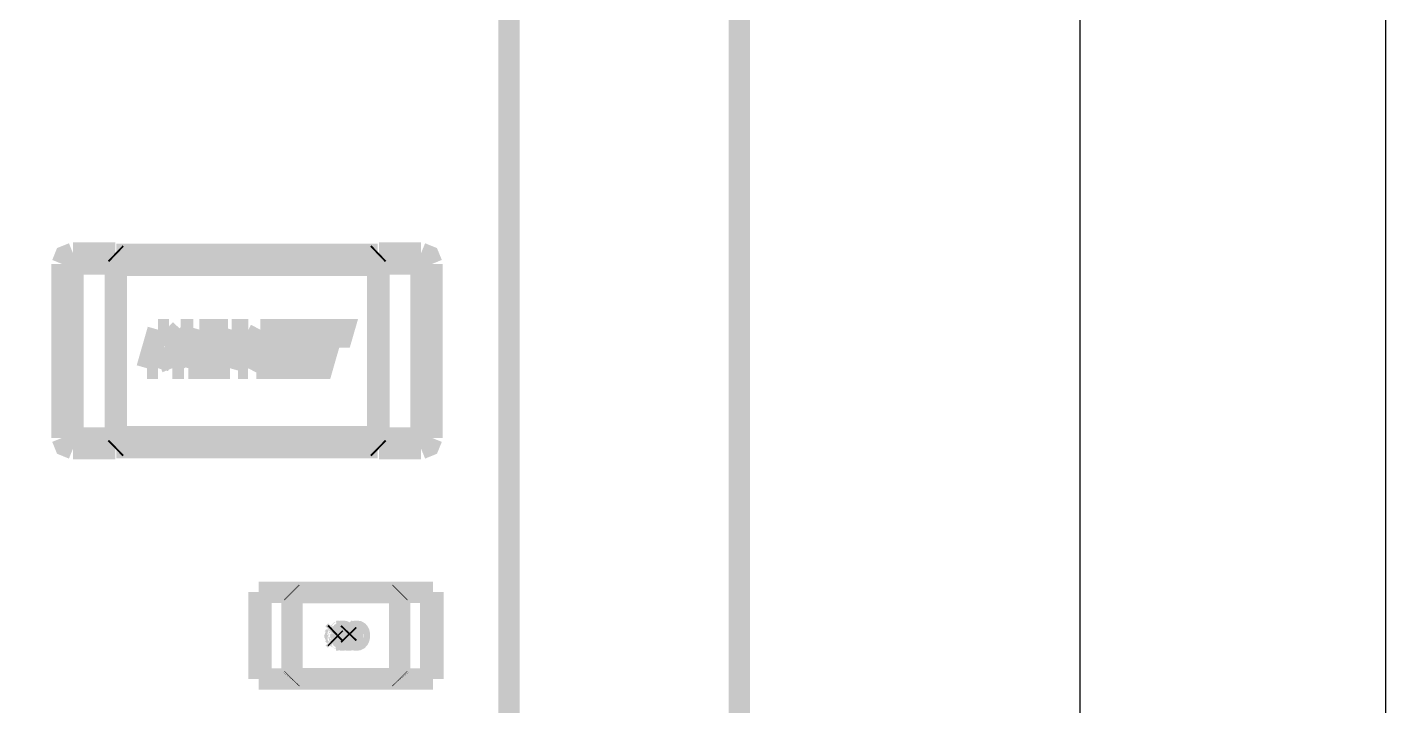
# Model space of a CAD drawing. Header units: inches. Extents: x 15 to 148, y 10 to 111.
# Drawn here: x 143.22 to 144.37, y 101.538 to 102.113 of the extents above; entities that cross this region are included whole.
import ezdxf

# ---------------------------------------------------------------- set-up
doc = ezdxf.new("R2010")
doc.units = ezdxf.units.IN
doc.header["$MEASUREMENT"] = 0
doc.layers.add('BLK_12AWG', color=7, linetype='Continuous')

# ---------------------------------------------------------------- blocks, each defined once
blk = doc.blocks.new('CIELEC-CFLH-V0016')
at = {"const_width": 0.008}
for points in [[(118.22628, 100.88366), (123.5652, 100.88366), (123.5652, 104.36004), (118.22628, 104.36004), (118.22628, 100.88366)], [(118.22628, 100.88366), (123.5652, 100.88366), (123.5652, 104.36004), (118.22628, 104.36004), (118.22628, 100.88366)], [(118.22628, 100.88366), (123.5652, 100.88366), (123.5652, 104.36004), (118.22628, 104.36004), (118.22628, 100.88366)], [(118.31289, 102.03484), (118.31289, 103.46791)], [(118.31289, 102.03484), (118.31289, 103.46791)], [(118.31289, 102.03484), (118.31289, 103.46791)], [(118.346, 102.87499), (118.34309, 102.87381), (118.3419, 102.8709)], [(118.346, 102.87499), (118.34309, 102.87381), (118.3419, 102.8709)], [(118.346, 102.87499), (118.34309, 102.87381), (118.3419, 102.8709)], [(118.346, 102.87499), (118.36188, 102.87499)], [(118.346, 102.8709), (118.346, 102.87499)], [(118.346, 102.87499), (118.36188, 102.87499)], [(118.346, 102.8709), (118.346, 102.87499)], [(118.346, 102.87499), (118.36188, 102.87499)], [(118.346, 102.8709), (118.346, 102.87499)], [(118.36188, 102.87499), (118.36237, 102.87452)], [(118.36188, 102.8709), (118.36188, 102.87499)], [(118.36188, 102.87499), (118.36237, 102.87452)], [(118.36188, 102.8709), (118.36188, 102.87499)], [(118.36188, 102.87499), (118.36237, 102.87452)], [(118.36188, 102.8709), (118.36188, 102.87499)], [(118.36237, 102.87481), (118.36237, 102.87274)], [(118.36237, 102.87481), (118.36237, 102.87274)], [(118.36237, 102.87481), (118.36237, 102.87274)], [(118.46064, 102.87454), (118.36237, 102.87454)], [(118.46064, 102.87454), (118.36237, 102.87454)], [(118.46064, 102.87454), (118.36237, 102.87454)], [(118.46113, 102.87499), (118.46064, 102.87452)], [(118.46113, 102.87499), (118.46064, 102.87452)], [(118.46113, 102.87499), (118.46064, 102.87452)], [(118.46064, 102.87451), (118.46065, 102.87274)], [(118.46064, 102.87451), (118.46065, 102.87274)], [(118.46064, 102.87451), (118.46065, 102.87274)], [(118.46113, 102.87499), (118.47702, 102.87499)], [(118.46113, 102.87499), (118.46113, 102.8709)], [(118.46113, 102.87499), (118.47702, 102.87499)], [(118.46113, 102.87499), (118.46113, 102.8709)], [(118.46113, 102.87499), (118.47702, 102.87499)], [(118.46113, 102.87499), (118.46113, 102.8709)], [(118.47702, 102.87499), (118.47993, 102.87381), (118.48111, 102.8709)], [(118.47702, 102.87499), (118.47702, 102.8709), (118.48111, 102.8709)], [(118.47702, 102.87499), (118.47993, 102.87381), (118.48111, 102.8709)], [(118.47702, 102.87499), (118.47702, 102.8709), (118.48111, 102.8709)], [(118.47702, 102.87499), (118.47993, 102.87381), (118.48111, 102.8709)], [(118.47702, 102.87499), (118.47702, 102.8709), (118.48111, 102.8709)], [(118.3419, 102.80539), (118.3419, 102.8709)], [(118.3419, 102.8709), (118.346, 102.8709)], [(118.3419, 102.80539), (118.3419, 102.8709)], [(118.3419, 102.8709), (118.346, 102.8709)], [(118.3419, 102.80539), (118.3419, 102.8709)], [(118.3419, 102.8709), (118.346, 102.8709)], [(118.36188, 102.8709), (118.346, 102.8709), (118.346, 102.80539), (118.36188, 102.80539)], [(118.36188, 102.8709), (118.346, 102.8709), (118.346, 102.80539), (118.36188, 102.80539)], [(118.36188, 102.8709), (118.346, 102.8709), (118.346, 102.80539), (118.36188, 102.80539)], [(118.36237, 102.8709), (118.36188, 102.8709)], [(118.36188, 102.80539), (118.36188, 102.8709)], [(118.36237, 102.8709), (118.36188, 102.8709)], [(118.36188, 102.80539), (118.36188, 102.8709)], [(118.36237, 102.8709), (118.36188, 102.8709)], [(118.36188, 102.80539), (118.36188, 102.8709)], [(118.36237, 102.87068), (118.36237, 102.87274)], [(118.36237, 102.87068), (118.36237, 102.87274)], [(118.36237, 102.87068), (118.36237, 102.87274)], [(118.36237, 102.8709), (118.36237, 102.87045)], [(118.36237, 102.8709), (118.36237, 102.87045)], [(118.36237, 102.8709), (118.36237, 102.87045)], [(118.36237, 102.87045), (118.36237, 102.87041)], [(118.36237, 102.87045), (118.36237, 102.87041)], [(118.36237, 102.87045), (118.36237, 102.87041)], [(118.36237, 102.80588), (118.36237, 102.87041)], [(118.46064, 102.87041), (118.36237, 102.87041)], [(118.36237, 102.80588), (118.36237, 102.87041)], [(118.46064, 102.87041), (118.36237, 102.87041)], [(118.36237, 102.80588), (118.36237, 102.87041)], [(118.46064, 102.87041), (118.36237, 102.87041)], [(118.46064, 102.87098), (118.46065, 102.87274)], [(118.46064, 102.87098), (118.46065, 102.87274)], [(118.46064, 102.87098), (118.46065, 102.87274)], [(118.46064, 102.87045), (118.46064, 102.8709)], [(118.46113, 102.8709), (118.46064, 102.8709)], [(118.46064, 102.87045), (118.46064, 102.8709)], [(118.46113, 102.8709), (118.46064, 102.8709)], [(118.46064, 102.87045), (118.46064, 102.8709)], [(118.46113, 102.8709), (118.46064, 102.8709)], [(118.46064, 102.87041), (118.46064, 102.87045)], [(118.46064, 102.87041), (118.46064, 102.87045)], [(118.46064, 102.87041), (118.46064, 102.87045)], [(118.46064, 102.87041), (118.46064, 102.80588)], [(118.46064, 102.87041), (118.46064, 102.80588)], [(118.46064, 102.87041), (118.46064, 102.80588)], [(118.46113, 102.8709), (118.46113, 102.80539)], [(118.46113, 102.80539), (118.47702, 102.80539), (118.47702, 102.8709), (118.46113, 102.8709)], [(118.46113, 102.8709), (118.46113, 102.80539)], [(118.46113, 102.80539), (118.47702, 102.80539), (118.47702, 102.8709), (118.46113, 102.8709)], [(118.46113, 102.8709), (118.46113, 102.80539)], [(118.46113, 102.80539), (118.47702, 102.80539), (118.47702, 102.8709), (118.46113, 102.8709)], [(118.48111, 102.8709), (118.48111, 102.80539)], [(118.48111, 102.8709), (118.48111, 102.80539)], [(118.48111, 102.8709), (118.48111, 102.80539)], [(118.38959, 102.84069), (118.39035, 102.838), (118.39658, 102.838), (118.39761, 102.8344), (118.39078, 102.8344), (118.39156, 102.83163), (118.40253, 102.83163), (118.39836, 102.84615), (118.37505, 102.84615), (118.37586, 102.84335), (118.37983, 102.84335), (118.3832, 102.83163), (118.38733, 102.83163), (118.38397, 102.84335), (118.38838, 102.84337), (118.39503, 102.84339), (118.39582, 102.84069), (118.38959, 102.84069)], [(118.38959, 102.84069), (118.39035, 102.838), (118.39658, 102.838), (118.39761, 102.8344), (118.39078, 102.8344), (118.39156, 102.83163), (118.40253, 102.83163), (118.39836, 102.84615), (118.37505, 102.84615), (118.37586, 102.84335), (118.37983, 102.84335), (118.3832, 102.83163), (118.38733, 102.83163), (118.38397, 102.84335), (118.38838, 102.84337), (118.39503, 102.84339), (118.39582, 102.84069), (118.38959, 102.84069)], [(118.38959, 102.84069), (118.39035, 102.838), (118.39658, 102.838), (118.39761, 102.8344), (118.39078, 102.8344), (118.39156, 102.83163), (118.40253, 102.83163), (118.39836, 102.84615), (118.37505, 102.84615), (118.37586, 102.84335), (118.37983, 102.84335), (118.3832, 102.83163), (118.38733, 102.83163), (118.38397, 102.84335), (118.38838, 102.84337), (118.39503, 102.84339), (118.39582, 102.84069), (118.38959, 102.84069)], [(118.4001, 102.84615), (118.40428, 102.83163)], [(118.40647, 102.84615), (118.4001, 102.84615)], [(118.4001, 102.84615), (118.40428, 102.83163)], [(118.40647, 102.84615), (118.4001, 102.84615)], [(118.4001, 102.84615), (118.40428, 102.83163)], [(118.40647, 102.84615), (118.4001, 102.84615)], [(118.40424, 102.84462), (118.41109, 102.83163)], [(118.40797, 102.83163), (118.40424, 102.84462)], [(118.40424, 102.84462), (118.41109, 102.83163)], [(118.40797, 102.83163), (118.40424, 102.84462)], [(118.40424, 102.84462), (118.41109, 102.83163)], [(118.40797, 102.83163), (118.40424, 102.84462)], [(118.41175, 102.83578), (118.40647, 102.84615)], [(118.41175, 102.83578), (118.40647, 102.84615)], [(118.41175, 102.83578), (118.40647, 102.84615)], [(118.41106, 102.84615), (118.41175, 102.83578)], [(118.41724, 102.84615), (118.41106, 102.84615)], [(118.41106, 102.84615), (118.41175, 102.83578)], [(118.41724, 102.84615), (118.41106, 102.84615)], [(118.41106, 102.84615), (118.41175, 102.83578)], [(118.41724, 102.84615), (118.41106, 102.84615)], [(118.41424, 102.84456), (118.41795, 102.83163)], [(118.41496, 102.83163), (118.41424, 102.84456)], [(118.41424, 102.84456), (118.41795, 102.83163)], [(118.41496, 102.83163), (118.41424, 102.84456)], [(118.41424, 102.84456), (118.41795, 102.83163)], [(118.41496, 102.83163), (118.41424, 102.84456)], [(118.42062, 102.83439), (118.41724, 102.84615)], [(118.42062, 102.83439), (118.41724, 102.84615)], [(118.42062, 102.83439), (118.41724, 102.84615)], [(118.41869, 102.84615), (118.41947, 102.84339)], [(118.42941, 102.84615), (118.41869, 102.84615)], [(118.41869, 102.84615), (118.41947, 102.84339)], [(118.42941, 102.84615), (118.41869, 102.84615)], [(118.41869, 102.84615), (118.41947, 102.84339)], [(118.42941, 102.84615), (118.41869, 102.84615)], [(118.41947, 102.84339), (118.42609, 102.84339)], [(118.41947, 102.84339), (118.42609, 102.84339)], [(118.41947, 102.84339), (118.42609, 102.84339)], [(118.42609, 102.84339), (118.42687, 102.84069)], [(118.42609, 102.84339), (118.42687, 102.84069)], [(118.42609, 102.84339), (118.42687, 102.84069)], [(118.43359, 102.83163), (118.42941, 102.84615)], [(118.43359, 102.83163), (118.42941, 102.84615)], [(118.43359, 102.83163), (118.42941, 102.84615)], [(118.4317, 102.84615), (118.43847, 102.83951)], [(118.43648, 102.84615), (118.4317, 102.84615)], [(118.4317, 102.84615), (118.43847, 102.83951)], [(118.43648, 102.84615), (118.4317, 102.84615)], [(118.4317, 102.84615), (118.43847, 102.83951)], [(118.43648, 102.84615), (118.4317, 102.84615)], [(118.44265, 102.83996), (118.43648, 102.84615)], [(118.44265, 102.83996), (118.43648, 102.84615)], [(118.44265, 102.83996), (118.43648, 102.84615)], [(118.44087, 102.84615), (118.44265, 102.83996)], [(118.44501, 102.84615), (118.44087, 102.84615)], [(118.44087, 102.84615), (118.44265, 102.83996)], [(118.44501, 102.84615), (118.44087, 102.84615)], [(118.44087, 102.84615), (118.44265, 102.83996)], [(118.44501, 102.84615), (118.44087, 102.84615)], [(118.44918, 102.83163), (118.44501, 102.84615)], [(118.44918, 102.83163), (118.44501, 102.84615)], [(118.44918, 102.83163), (118.44501, 102.84615)], [(118.42064, 102.84069), (118.42141, 102.838)], [(118.42687, 102.84069), (118.42064, 102.84069)], [(118.42064, 102.84069), (118.42141, 102.838)], [(118.42687, 102.84069), (118.42064, 102.84069)], [(118.42064, 102.84069), (118.42141, 102.838)], [(118.42687, 102.84069), (118.42064, 102.84069)], [(118.42141, 102.838), (118.42764, 102.838)], [(118.42141, 102.838), (118.42764, 102.838)], [(118.42141, 102.838), (118.42764, 102.838)], [(118.42764, 102.838), (118.42867, 102.83439)], [(118.42764, 102.838), (118.42867, 102.83439)], [(118.42764, 102.838), (118.42867, 102.83439)], [(118.43847, 102.83951), (118.43521, 102.83163)], [(118.43847, 102.83951), (118.43521, 102.83163)], [(118.43847, 102.83951), (118.43521, 102.83163)], [(118.43962, 102.83163), (118.44279, 102.83951)], [(118.43962, 102.83163), (118.44279, 102.83951)], [(118.43962, 102.83163), (118.44279, 102.83951)], [(118.44279, 102.83951), (118.44505, 102.83163)], [(118.44279, 102.83951), (118.44505, 102.83163)], [(118.44279, 102.83951), (118.44505, 102.83163)], [(118.42867, 102.83439), (118.42062, 102.83439)], [(118.42867, 102.83439), (118.42062, 102.83439)], [(118.42867, 102.83439), (118.42062, 102.83439)], [(118.40428, 102.83163), (118.40797, 102.83163)], [(118.40428, 102.83163), (118.40797, 102.83163)], [(118.40428, 102.83163), (118.40797, 102.83163)], [(118.41109, 102.83163), (118.41496, 102.83163)], [(118.41109, 102.83163), (118.41496, 102.83163)], [(118.41109, 102.83163), (118.41496, 102.83163)], [(118.41795, 102.83163), (118.43359, 102.83163)], [(118.41795, 102.83163), (118.43359, 102.83163)], [(118.41795, 102.83163), (118.43359, 102.83163)], [(118.43521, 102.83163), (118.43962, 102.83163)], [(118.43521, 102.83163), (118.43962, 102.83163)], [(118.43521, 102.83163), (118.43962, 102.83163)], [(118.44505, 102.83163), (118.44918, 102.83163)], [(118.44505, 102.83163), (118.44918, 102.83163)], [(118.44505, 102.83163), (118.44918, 102.83163)], [(118.346, 102.80129), (118.34309, 102.80248), (118.3419, 102.80539)], [(118.346, 102.80539), (118.3419, 102.80539)], [(118.346, 102.80129), (118.34309, 102.80248), (118.3419, 102.80539)], [(118.346, 102.80539), (118.3419, 102.80539)], [(118.346, 102.80129), (118.34309, 102.80248), (118.3419, 102.80539)], [(118.346, 102.80539), (118.3419, 102.80539)], [(118.346, 102.80129), (118.346, 102.80539)], [(118.346, 102.80129), (118.346, 102.80539)], [(118.346, 102.80129), (118.346, 102.80539)], [(118.36237, 102.80539), (118.36188, 102.80539)], [(118.36188, 102.80129), (118.36188, 102.80539)], [(118.36237, 102.80539), (118.36188, 102.80539)], [(118.36188, 102.80129), (118.36188, 102.80539)], [(118.36237, 102.80539), (118.36188, 102.80539)], [(118.36188, 102.80129), (118.36188, 102.80539)], [(118.36237, 102.80531), (118.36236, 102.80354)], [(118.36237, 102.80531), (118.36236, 102.80354)], [(118.36237, 102.80531), (118.36236, 102.80354)], [(118.36237, 102.80178), (118.36236, 102.80354)], [(118.36237, 102.80178), (118.36236, 102.80354)], [(118.36237, 102.80178), (118.36236, 102.80354)], [(118.36237, 102.80588), (118.36237, 102.80584)], [(118.36237, 102.80588), (118.46064, 102.80588)], [(118.36237, 102.80588), (118.36237, 102.80584)], [(118.36237, 102.80588), (118.46064, 102.80588)], [(118.36237, 102.80588), (118.36237, 102.80584)], [(118.36237, 102.80588), (118.46064, 102.80588)], [(118.36237, 102.80584), (118.36237, 102.80539)], [(118.36237, 102.80584), (118.36237, 102.80539)], [(118.36237, 102.80584), (118.36237, 102.80539)], [(118.46064, 102.80584), (118.46064, 102.80588)], [(118.46064, 102.80584), (118.46064, 102.80588)], [(118.46064, 102.80584), (118.46064, 102.80588)], [(118.46064, 102.80539), (118.46064, 102.80584)], [(118.46064, 102.80539), (118.46064, 102.80584)], [(118.46064, 102.80539), (118.46064, 102.80584)], [(118.46064, 102.80561), (118.46064, 102.80354)], [(118.46064, 102.80561), (118.46064, 102.80354)], [(118.46064, 102.80561), (118.46064, 102.80354)], [(118.46113, 102.80539), (118.46064, 102.80539)], [(118.46113, 102.80539), (118.46064, 102.80539)], [(118.46113, 102.80539), (118.46064, 102.80539)], [(118.46064, 102.80148), (118.46064, 102.80354)], [(118.46064, 102.80148), (118.46064, 102.80354)], [(118.46064, 102.80148), (118.46064, 102.80354)], [(118.46113, 102.80539), (118.46113, 102.80129)], [(118.46113, 102.80539), (118.46113, 102.80129)], [(118.46113, 102.80539), (118.46113, 102.80129)], [(118.47702, 102.80129), (118.47993, 102.80248), (118.48111, 102.80539)], [(118.47702, 102.80539), (118.47702, 102.80129)], [(118.48111, 102.80539), (118.47702, 102.80539)], [(118.47702, 102.80129), (118.47993, 102.80248), (118.48111, 102.80539)], [(118.47702, 102.80539), (118.47702, 102.80129)], [(118.48111, 102.80539), (118.47702, 102.80539)], [(118.47702, 102.80129), (118.47993, 102.80248), (118.48111, 102.80539)], [(118.47702, 102.80539), (118.47702, 102.80129)], [(118.48111, 102.80539), (118.47702, 102.80539)], [(118.36188, 102.80129), (118.346, 102.80129)], [(118.36188, 102.80129), (118.346, 102.80129)], [(118.36188, 102.80129), (118.346, 102.80129)], [(118.36188, 102.80129), (118.36237, 102.80177)], [(118.36188, 102.80129), (118.36237, 102.80177)], [(118.36188, 102.80129), (118.36237, 102.80177)], [(118.46064, 102.80174), (118.36237, 102.80174)], [(118.46064, 102.80174), (118.36237, 102.80174)], [(118.46064, 102.80174), (118.36237, 102.80174)], [(118.46113, 102.80129), (118.46064, 102.80177)], [(118.46113, 102.80129), (118.46064, 102.80177)], [(118.46113, 102.80129), (118.46064, 102.80177)], [(118.47702, 102.80129), (118.46113, 102.80129)], [(118.47702, 102.80129), (118.46113, 102.80129)], [(118.47702, 102.80129), (118.46113, 102.80129)], [(118.34155, 102.74728), (118.34155, 102.71452)], [(118.34155, 102.74728), (118.34237, 102.74728)], [(118.34155, 102.74728), (118.34155, 102.71452)], [(118.34155, 102.74728), (118.34237, 102.74728)], [(118.34155, 102.74728), (118.34155, 102.71452)], [(118.34155, 102.74728), (118.34237, 102.74728)], [(118.35425, 102.74717), (118.35425, 102.74724), (118.34278, 102.74724), (118.34278, 102.74728), (118.34237, 102.74728)], [(118.34237, 102.74728), (118.34237, 102.71452)], [(118.35425, 102.74717), (118.35425, 102.74724), (118.34278, 102.74724), (118.34278, 102.74728), (118.34237, 102.74728)], [(118.34237, 102.74728), (118.34237, 102.71452)], [(118.35425, 102.74717), (118.35425, 102.74724), (118.34278, 102.74724), (118.34278, 102.74728), (118.34237, 102.74728)], [(118.34237, 102.74728), (118.34237, 102.71452)], [(118.40584, 102.74728), (118.34278, 102.74728)], [(118.40584, 102.74728), (118.34278, 102.74728)], [(118.40584, 102.74728), (118.34278, 102.74728)], [(118.35384, 102.74728), (118.39478, 102.74728)], [(118.35388, 102.74724), (118.35384, 102.74728)], [(118.35384, 102.74724), (118.35384, 102.74728)], [(118.35384, 102.74728), (118.39478, 102.74728)], [(118.35388, 102.74724), (118.35384, 102.74728)], [(118.35384, 102.74724), (118.35384, 102.74728)], [(118.35384, 102.74728), (118.39478, 102.74728)], [(118.35388, 102.74724), (118.35384, 102.74728)], [(118.35384, 102.74724), (118.35384, 102.74728)], [(118.35406, 102.74706), (118.35395, 102.74717)], [(118.35406, 102.74706), (118.35395, 102.74717)], [(118.35406, 102.74706), (118.35395, 102.74717)], [(118.35406, 102.74706), (118.35406, 102.71474), (118.39456, 102.71474), (118.39456, 102.74706), (118.35406, 102.74706)], [(118.35406, 102.74706), (118.35406, 102.71474), (118.39456, 102.71474), (118.39456, 102.74706), (118.35406, 102.74706)], [(118.35406, 102.74706), (118.35406, 102.71474), (118.39456, 102.71474), (118.39456, 102.74706), (118.35406, 102.74706)], [(118.40625, 102.74728), (118.40584, 102.74728), (118.40584, 102.74724), (118.39437, 102.74724), (118.39437, 102.74717)], [(118.40625, 102.74728), (118.40584, 102.74728), (118.40584, 102.74724), (118.39437, 102.74724), (118.39437, 102.74717)], [(118.40625, 102.74728), (118.40584, 102.74728), (118.40584, 102.74724), (118.39437, 102.74724), (118.39437, 102.74717)], [(118.39456, 102.74706), (118.39467, 102.74717)], [(118.39456, 102.74706), (118.39467, 102.74717)], [(118.39456, 102.74706), (118.39467, 102.74717)], [(118.39474, 102.74724), (118.39478, 102.74728)], [(118.39474, 102.74724), (118.39478, 102.74728)], [(118.39474, 102.74724), (118.39478, 102.74728)], [(118.39478, 102.74728), (118.39478, 102.74724)], [(118.39478, 102.74728), (118.39478, 102.74724)], [(118.39478, 102.74728), (118.39478, 102.74724)], [(118.40625, 102.74728), (118.40707, 102.74728)], [(118.40625, 102.71452), (118.40625, 102.74728)], [(118.40625, 102.74728), (118.40707, 102.74728)], [(118.40625, 102.71452), (118.40625, 102.74728)], [(118.40625, 102.74728), (118.40707, 102.74728)], [(118.40625, 102.71452), (118.40625, 102.74728)], [(118.40707, 102.71452), (118.40707, 102.74728)], [(118.40707, 102.71452), (118.40707, 102.74728)], [(118.40707, 102.71452), (118.40707, 102.74728)], [(118.37157, 102.73089), (118.37157, 102.73081), (118.37156, 102.73048), (118.37152, 102.73016), (118.37145, 102.72989), (118.37137, 102.7297), (118.37117, 102.72945), (118.3709, 102.72929), (118.37052, 102.72922), (118.37043, 102.72922), (118.37034, 102.72922), (118.37002, 102.72927), (118.36972, 102.72942), (118.3695, 102.72966), (118.36939, 102.72986), (118.36929, 102.73015), (118.36924, 102.73046), (118.36921, 102.73092), (118.36921, 102.731), (118.36923, 102.73132), (118.36927, 102.73165), (118.36934, 102.73192), (118.36943, 102.73211), (118.36962, 102.73235), (118.36988, 102.73251), (118.37025, 102.73258), (118.37036, 102.73259), (118.37044, 102.73259), (118.37077, 102.73253), (118.37107, 102.73238), (118.37129, 102.73214), (118.3714, 102.73195), (118.3715, 102.73166), (118.37155, 102.73136), (118.37157, 102.73089)], [(118.37157, 102.73089), (118.37157, 102.73081), (118.37156, 102.73048), (118.37152, 102.73016), (118.37145, 102.72989), (118.37137, 102.7297), (118.37117, 102.72945), (118.3709, 102.72929), (118.37052, 102.72922), (118.37043, 102.72922), (118.37034, 102.72922), (118.37002, 102.72927), (118.36972, 102.72942), (118.3695, 102.72966), (118.36939, 102.72986), (118.36929, 102.73015), (118.36924, 102.73046), (118.36921, 102.73092), (118.36921, 102.731), (118.36923, 102.73132), (118.36927, 102.73165), (118.36934, 102.73192), (118.36943, 102.73211), (118.36962, 102.73235), (118.36988, 102.73251), (118.37025, 102.73258), (118.37036, 102.73259), (118.37044, 102.73259), (118.37077, 102.73253), (118.37107, 102.73238), (118.37129, 102.73214), (118.3714, 102.73195), (118.3715, 102.73166), (118.37155, 102.73136), (118.37157, 102.73089)], [(118.37157, 102.73089), (118.37157, 102.73081), (118.37156, 102.73048), (118.37152, 102.73016), (118.37145, 102.72989), (118.37137, 102.7297), (118.37117, 102.72945), (118.3709, 102.72929), (118.37052, 102.72922), (118.37043, 102.72922), (118.37034, 102.72922), (118.37002, 102.72927), (118.36972, 102.72942), (118.3695, 102.72966), (118.36939, 102.72986), (118.36929, 102.73015), (118.36924, 102.73046), (118.36921, 102.73092), (118.36921, 102.731), (118.36923, 102.73132), (118.36927, 102.73165), (118.36934, 102.73192), (118.36943, 102.73211), (118.36962, 102.73235), (118.36988, 102.73251), (118.37025, 102.73258), (118.37036, 102.73259), (118.37044, 102.73259), (118.37077, 102.73253), (118.37107, 102.73238), (118.37129, 102.73214), (118.3714, 102.73195), (118.3715, 102.73166), (118.37155, 102.73136), (118.37157, 102.73089)], [(118.37039, 102.73206), (118.37024, 102.73202), (118.37011, 102.73193), (118.37002, 102.7318), (118.36995, 102.73162), (118.36989, 102.73088)], [(118.37039, 102.73206), (118.37024, 102.73202), (118.37011, 102.73193), (118.37002, 102.7318), (118.36995, 102.73162), (118.36989, 102.73088)], [(118.37039, 102.73206), (118.37024, 102.73202), (118.37011, 102.73193), (118.37002, 102.7318), (118.36995, 102.73162), (118.36989, 102.73088)], [(118.36989, 102.73088), (118.36995, 102.73016), (118.37001, 102.72999), (118.37011, 102.72987), (118.37024, 102.72978), (118.3704, 102.72975), (118.37055, 102.72978), (118.37067, 102.72987), (118.37077, 102.73), (118.37084, 102.73019), (118.3709, 102.73092)], [(118.36989, 102.73088), (118.36995, 102.73016), (118.37001, 102.72999), (118.37011, 102.72987), (118.37024, 102.72978), (118.3704, 102.72975), (118.37055, 102.72978), (118.37067, 102.72987), (118.37077, 102.73), (118.37084, 102.73019), (118.3709, 102.73092)], [(118.36989, 102.73088), (118.36995, 102.73016), (118.37001, 102.72999), (118.37011, 102.72987), (118.37024, 102.72978), (118.3704, 102.72975), (118.37055, 102.72978), (118.37067, 102.72987), (118.37077, 102.73), (118.37084, 102.73019), (118.3709, 102.73092)], [(118.3709, 102.73092), (118.37084, 102.73165), (118.37077, 102.73182), (118.37067, 102.73194), (118.37055, 102.73202), (118.37039, 102.73206)], [(118.3709, 102.73092), (118.37084, 102.73165), (118.37077, 102.73182), (118.37067, 102.73194), (118.37055, 102.73202), (118.37039, 102.73206)], [(118.3709, 102.73092), (118.37084, 102.73165), (118.37077, 102.73182), (118.37067, 102.73194), (118.37055, 102.73202), (118.37039, 102.73206)], [(118.37328, 102.72975), (118.37386, 102.72985), (118.37388, 102.72985), (118.3739, 102.72984), (118.37391, 102.72982), (118.37393, 102.72979), (118.37394, 102.72964), (118.37394, 102.72958), (118.37394, 102.7295), (118.37393, 102.72942), (118.37391, 102.72938), (118.37389, 102.72935), (118.37384, 102.72932), (118.3736, 102.72925), (118.37329, 102.72922), (118.37321, 102.72922), (118.37288, 102.72926), (118.37249, 102.72943), (118.37219, 102.72972), (118.3721, 102.72988), (118.37202, 102.73005), (118.37193, 102.73037), (118.3719, 102.73053), (118.37187, 102.73103), (118.37187, 102.73111), (118.37189, 102.73144), (118.37194, 102.73176), (118.37201, 102.732), (118.3722, 102.73231), (118.3723, 102.7324), (118.37255, 102.73253), (118.37298, 102.73259)], [(118.37328, 102.72975), (118.37386, 102.72985), (118.37388, 102.72985), (118.3739, 102.72984), (118.37391, 102.72982), (118.37393, 102.72979), (118.37394, 102.72964), (118.37394, 102.72958), (118.37394, 102.7295), (118.37393, 102.72942), (118.37391, 102.72938), (118.37389, 102.72935), (118.37384, 102.72932), (118.3736, 102.72925), (118.37329, 102.72922), (118.37321, 102.72922), (118.37288, 102.72926), (118.37249, 102.72943), (118.37219, 102.72972), (118.3721, 102.72988), (118.37202, 102.73005), (118.37193, 102.73037), (118.3719, 102.73053), (118.37187, 102.73103), (118.37187, 102.73111), (118.37189, 102.73144), (118.37194, 102.73176), (118.37201, 102.732), (118.3722, 102.73231), (118.3723, 102.7324), (118.37255, 102.73253), (118.37298, 102.73259)], [(118.37328, 102.72975), (118.37386, 102.72985), (118.37388, 102.72985), (118.3739, 102.72984), (118.37391, 102.72982), (118.37393, 102.72979), (118.37394, 102.72964), (118.37394, 102.72958), (118.37394, 102.7295), (118.37393, 102.72942), (118.37391, 102.72938), (118.37389, 102.72935), (118.37384, 102.72932), (118.3736, 102.72925), (118.37329, 102.72922), (118.37321, 102.72922), (118.37288, 102.72926), (118.37249, 102.72943), (118.37219, 102.72972), (118.3721, 102.72988), (118.37202, 102.73005), (118.37193, 102.73037), (118.3719, 102.73053), (118.37187, 102.73103), (118.37187, 102.73111), (118.37189, 102.73144), (118.37194, 102.73176), (118.37201, 102.732), (118.3722, 102.73231), (118.3723, 102.7324), (118.37255, 102.73253), (118.37298, 102.73259)], [(118.3732, 102.73047), (118.37253, 102.73066)], [(118.37253, 102.73066), (118.37254, 102.73058), (118.37259, 102.73025), (118.3727, 102.73002), (118.37285, 102.72987), (118.37304, 102.72978), (118.37329, 102.72975)], [(118.3732, 102.73047), (118.37253, 102.73066)], [(118.37253, 102.73066), (118.37254, 102.73058), (118.37259, 102.73025), (118.3727, 102.73002), (118.37285, 102.72987), (118.37304, 102.72978), (118.37329, 102.72975)], [(118.3732, 102.73047), (118.37253, 102.73066)], [(118.37253, 102.73066), (118.37254, 102.73058), (118.37259, 102.73025), (118.3727, 102.73002), (118.37285, 102.72987), (118.37304, 102.72978), (118.37329, 102.72975)], [(118.37301, 102.73206), (118.3729, 102.73204), (118.37281, 102.73199), (118.37273, 102.73192), (118.37266, 102.73182), (118.37258, 102.73154), (118.37255, 102.73116)], [(118.37301, 102.73206), (118.3729, 102.73204), (118.37281, 102.73199), (118.37273, 102.73192), (118.37266, 102.73182), (118.37258, 102.73154), (118.37255, 102.73116)], [(118.37301, 102.73206), (118.3729, 102.73204), (118.37281, 102.73199), (118.37273, 102.73192), (118.37266, 102.73182), (118.37258, 102.73154), (118.37255, 102.73116)], [(118.37255, 102.73116), (118.37279, 102.73105), (118.37304, 102.731)], [(118.37255, 102.73116), (118.37279, 102.73105), (118.37304, 102.731)], [(118.37255, 102.73116), (118.37279, 102.73105), (118.37304, 102.731)], [(118.37305, 102.73259), (118.37298, 102.73259)], [(118.37305, 102.73259), (118.37298, 102.73259)], [(118.37305, 102.73259), (118.37298, 102.73259)], [(118.37301, 102.73206), (118.37347, 102.73158)], [(118.37301, 102.73206), (118.37347, 102.73158)], [(118.37301, 102.73206), (118.37347, 102.73158)], [(118.37304, 102.731), (118.37347, 102.73144)], [(118.37304, 102.731), (118.37347, 102.73144)], [(118.37304, 102.731), (118.37347, 102.73144)], [(118.37305, 102.73259), (118.37414, 102.7315)], [(118.37305, 102.73259), (118.37414, 102.7315)], [(118.37305, 102.73259), (118.37414, 102.7315)], [(118.3732, 102.73047), (118.37321, 102.73047)], [(118.3732, 102.73047), (118.37321, 102.73047)], [(118.3732, 102.73047), (118.37321, 102.73047)], [(118.37325, 102.73047), (118.37321, 102.73047)], [(118.37325, 102.73047), (118.37321, 102.73047)], [(118.37325, 102.73047), (118.37321, 102.73047)], [(118.37325, 102.73047), (118.37414, 102.73136)], [(118.37325, 102.73047), (118.37414, 102.73136)], [(118.37325, 102.73047), (118.37414, 102.73136)], [(118.37346, 102.7315), (118.37347, 102.73158)], [(118.37346, 102.7315), (118.37347, 102.73158)], [(118.37346, 102.7315), (118.37347, 102.73158)], [(118.37346, 102.7315), (118.37347, 102.73144)], [(118.37346, 102.7315), (118.37347, 102.73144)], [(118.37346, 102.7315), (118.37347, 102.73144)], [(118.37414, 102.73144), (118.37414, 102.7315)], [(118.37414, 102.73144), (118.37414, 102.7315)], [(118.37414, 102.73144), (118.37414, 102.7315)], [(118.37414, 102.73144), (118.37414, 102.73136)], [(118.37414, 102.73144), (118.37414, 102.73136)], [(118.37414, 102.73144), (118.37414, 102.73136)], [(118.3768, 102.73089), (118.3768, 102.73081), (118.37678, 102.73048), (118.37674, 102.73016), (118.37667, 102.72989), (118.37659, 102.7297), (118.37639, 102.72945), (118.37612, 102.72929), (118.37575, 102.72922), (118.37565, 102.72922), (118.37557, 102.72922), (118.37524, 102.72927), (118.37494, 102.72942), (118.37472, 102.72966), (118.37461, 102.72986), (118.37451, 102.73015), (118.37446, 102.73046), (118.37444, 102.73092), (118.37444, 102.731), (118.37445, 102.73132), (118.37449, 102.73165), (118.37456, 102.73192), (118.37465, 102.73211), (118.37484, 102.73235), (118.3751, 102.73251), (118.37547, 102.73258), (118.37558, 102.73259), (118.37567, 102.73259), (118.37599, 102.73253), (118.37629, 102.73238), (118.37652, 102.73214), (118.37662, 102.73195), (118.37672, 102.73166), (118.37677, 102.73136), (118.3768, 102.73089)], [(118.3768, 102.73089), (118.3768, 102.73081), (118.37678, 102.73048), (118.37674, 102.73016), (118.37667, 102.72989), (118.37659, 102.7297), (118.37639, 102.72945), (118.37612, 102.72929), (118.37575, 102.72922), (118.37565, 102.72922), (118.37557, 102.72922), (118.37524, 102.72927), (118.37494, 102.72942), (118.37472, 102.72966), (118.37461, 102.72986), (118.37451, 102.73015), (118.37446, 102.73046), (118.37444, 102.73092), (118.37444, 102.731), (118.37445, 102.73132), (118.37449, 102.73165), (118.37456, 102.73192), (118.37465, 102.73211), (118.37484, 102.73235), (118.3751, 102.73251), (118.37547, 102.73258), (118.37558, 102.73259), (118.37567, 102.73259), (118.37599, 102.73253), (118.37629, 102.73238), (118.37652, 102.73214), (118.37662, 102.73195), (118.37672, 102.73166), (118.37677, 102.73136), (118.3768, 102.73089)], [(118.3768, 102.73089), (118.3768, 102.73081), (118.37678, 102.73048), (118.37674, 102.73016), (118.37667, 102.72989), (118.37659, 102.7297), (118.37639, 102.72945), (118.37612, 102.72929), (118.37575, 102.72922), (118.37565, 102.72922), (118.37557, 102.72922), (118.37524, 102.72927), (118.37494, 102.72942), (118.37472, 102.72966), (118.37461, 102.72986), (118.37451, 102.73015), (118.37446, 102.73046), (118.37444, 102.73092), (118.37444, 102.731), (118.37445, 102.73132), (118.37449, 102.73165), (118.37456, 102.73192), (118.37465, 102.73211), (118.37484, 102.73235), (118.3751, 102.73251), (118.37547, 102.73258), (118.37558, 102.73259), (118.37567, 102.73259), (118.37599, 102.73253), (118.37629, 102.73238), (118.37652, 102.73214), (118.37662, 102.73195), (118.37672, 102.73166), (118.37677, 102.73136), (118.3768, 102.73089)], [(118.37612, 102.73092), (118.37606, 102.73165), (118.37599, 102.73182), (118.3759, 102.73194), (118.37577, 102.73202), (118.37561, 102.73206), (118.37546, 102.73202), (118.37534, 102.73193), (118.37524, 102.7318), (118.37517, 102.73162), (118.37511, 102.73088), (118.37517, 102.73016), (118.37524, 102.72999), (118.37533, 102.72987), (118.37546, 102.72978), (118.37562, 102.72975), (118.37577, 102.72978), (118.37589, 102.72987), (118.37599, 102.73), (118.37606, 102.73019), (118.37612, 102.73092)], [(118.37612, 102.73092), (118.37606, 102.73165), (118.37599, 102.73182), (118.3759, 102.73194), (118.37577, 102.73202), (118.37561, 102.73206), (118.37546, 102.73202), (118.37534, 102.73193), (118.37524, 102.7318), (118.37517, 102.73162), (118.37511, 102.73088), (118.37517, 102.73016), (118.37524, 102.72999), (118.37533, 102.72987), (118.37546, 102.72978), (118.37562, 102.72975), (118.37577, 102.72978), (118.37589, 102.72987), (118.37599, 102.73), (118.37606, 102.73019), (118.37612, 102.73092)], [(118.37612, 102.73092), (118.37606, 102.73165), (118.37599, 102.73182), (118.3759, 102.73194), (118.37577, 102.73202), (118.37561, 102.73206), (118.37546, 102.73202), (118.37534, 102.73193), (118.37524, 102.7318), (118.37517, 102.73162), (118.37511, 102.73088), (118.37517, 102.73016), (118.37524, 102.72999), (118.37533, 102.72987), (118.37546, 102.72978), (118.37562, 102.72975), (118.37577, 102.72978), (118.37589, 102.72987), (118.37599, 102.73), (118.37606, 102.73019), (118.37612, 102.73092)], [(118.37796, 102.73206), (118.37718, 102.73187), (118.37715, 102.73187), (118.37714, 102.73188), (118.37712, 102.7319), (118.37711, 102.73194), (118.3771, 102.73201), (118.37709, 102.73209), (118.3771, 102.73217), (118.37712, 102.73234), (118.37715, 102.73241), (118.37718, 102.73243), (118.37731, 102.73249), (118.37757, 102.73255), (118.37803, 102.73259)], [(118.37796, 102.73206), (118.37718, 102.73187), (118.37715, 102.73187), (118.37714, 102.73188), (118.37712, 102.7319), (118.37711, 102.73194), (118.3771, 102.73201), (118.37709, 102.73209), (118.3771, 102.73217), (118.37712, 102.73234), (118.37715, 102.73241), (118.37718, 102.73243), (118.37731, 102.73249), (118.37757, 102.73255), (118.37803, 102.73259)], [(118.37796, 102.73206), (118.37718, 102.73187), (118.37715, 102.73187), (118.37714, 102.73188), (118.37712, 102.7319), (118.37711, 102.73194), (118.3771, 102.73201), (118.37709, 102.73209), (118.3771, 102.73217), (118.37712, 102.73234), (118.37715, 102.73241), (118.37718, 102.73243), (118.37731, 102.73249), (118.37757, 102.73255), (118.37803, 102.73259)], [(118.37844, 102.73014), (118.37844, 102.73022), (118.37839, 102.73035), (118.37831, 102.73046), (118.37817, 102.73055), (118.37792, 102.73061), (118.3778, 102.73061), (118.3775, 102.73061), (118.37746, 102.73062), (118.37744, 102.73063), (118.37742, 102.73065), (118.3774, 102.73069), (118.37738, 102.73081), (118.37738, 102.73085), (118.37739, 102.73093), (118.3774, 102.73101), (118.37741, 102.73105), (118.37743, 102.73107), (118.37745, 102.73109), (118.37747, 102.73109), (118.37751, 102.7311), (118.3778, 102.7311), (118.37789, 102.7311), (118.37821, 102.73116), (118.37836, 102.73124), (118.37846, 102.73134), (118.37852, 102.73147), (118.37854, 102.7316)], [(118.37844, 102.73014), (118.37844, 102.73022), (118.37839, 102.73035), (118.37831, 102.73046), (118.37817, 102.73055), (118.37792, 102.73061), (118.3778, 102.73061), (118.3775, 102.73061), (118.37746, 102.73062), (118.37744, 102.73063), (118.37742, 102.73065), (118.3774, 102.73069), (118.37738, 102.73081), (118.37738, 102.73085), (118.37739, 102.73093), (118.3774, 102.73101), (118.37741, 102.73105), (118.37743, 102.73107), (118.37745, 102.73109), (118.37747, 102.73109), (118.37751, 102.7311), (118.3778, 102.7311), (118.37789, 102.7311), (118.37821, 102.73116), (118.37836, 102.73124), (118.37846, 102.73134), (118.37852, 102.73147), (118.37854, 102.7316)], [(118.37844, 102.73014), (118.37844, 102.73022), (118.37839, 102.73035), (118.37831, 102.73046), (118.37817, 102.73055), (118.37792, 102.73061), (118.3778, 102.73061), (118.3775, 102.73061), (118.37746, 102.73062), (118.37744, 102.73063), (118.37742, 102.73065), (118.3774, 102.73069), (118.37738, 102.73081), (118.37738, 102.73085), (118.37739, 102.73093), (118.3774, 102.73101), (118.37741, 102.73105), (118.37743, 102.73107), (118.37745, 102.73109), (118.37747, 102.73109), (118.37751, 102.7311), (118.3778, 102.7311), (118.37789, 102.7311), (118.37821, 102.73116), (118.37836, 102.73124), (118.37846, 102.73134), (118.37852, 102.73147), (118.37854, 102.7316)], [(118.37804, 102.73207), (118.37795, 102.73206)], [(118.37804, 102.73207), (118.37795, 102.73206)], [(118.37804, 102.73207), (118.37795, 102.73206)], [(118.37821, 102.7326), (118.37803, 102.73259)], [(118.37821, 102.7326), (118.37803, 102.73259)], [(118.37821, 102.7326), (118.37803, 102.73259)], [(118.37804, 102.73207), (118.37854, 102.7316)], [(118.37804, 102.73207), (118.37854, 102.7316)], [(118.37804, 102.73207), (118.37854, 102.7316)], [(118.37821, 102.7326), (118.37931, 102.73157)], [(118.37821, 102.7326), (118.37931, 102.73157)], [(118.37821, 102.7326), (118.37931, 102.73157)], [(118.37856, 102.73081), (118.37931, 102.73157)], [(118.37856, 102.73081), (118.37931, 102.73157)], [(118.37856, 102.73081), (118.37931, 102.73157)], [(118.37856, 102.7308), (118.37917, 102.73006)], [(118.37856, 102.7308), (118.37917, 102.73006)], [(118.37856, 102.7308), (118.37917, 102.73006)], [(118.37832, 102.72921), (118.37818, 102.72922), (118.3781, 102.72922), (118.37777, 102.72926), (118.37728, 102.72946), (118.37723, 102.72951), (118.37721, 102.72957), (118.37719, 102.72975), (118.37719, 102.72983), (118.3772, 102.72991), (118.37721, 102.72994), (118.37722, 102.72997), (118.37724, 102.72998), (118.37725, 102.72998), (118.37727, 102.72999), (118.37731, 102.72998), (118.37747, 102.7299), (118.37771, 102.72979), (118.37799, 102.72975)], [(118.37832, 102.72921), (118.37818, 102.72922), (118.3781, 102.72922), (118.37777, 102.72926), (118.37728, 102.72946), (118.37723, 102.72951), (118.37721, 102.72957), (118.37719, 102.72975), (118.37719, 102.72983), (118.3772, 102.72991), (118.37721, 102.72994), (118.37722, 102.72997), (118.37724, 102.72998), (118.37725, 102.72998), (118.37727, 102.72999), (118.37731, 102.72998), (118.37747, 102.7299), (118.37771, 102.72979), (118.37799, 102.72975)], [(118.37832, 102.72921), (118.37818, 102.72922), (118.3781, 102.72922), (118.37777, 102.72926), (118.37728, 102.72946), (118.37723, 102.72951), (118.37721, 102.72957), (118.37719, 102.72975), (118.37719, 102.72983), (118.3772, 102.72991), (118.37721, 102.72994), (118.37722, 102.72997), (118.37724, 102.72998), (118.37725, 102.72998), (118.37727, 102.72999), (118.37731, 102.72998), (118.37747, 102.7299), (118.37771, 102.72979), (118.37799, 102.72975)], [(118.37803, 102.72974), (118.37799, 102.72975)], [(118.37803, 102.72974), (118.37799, 102.72975)], [(118.37803, 102.72974), (118.37799, 102.72975)], [(118.37803, 102.72974), (118.37844, 102.73014)], [(118.37803, 102.72974), (118.37844, 102.73014)], [(118.37803, 102.72974), (118.37844, 102.73014)], [(118.37832, 102.72921), (118.37917, 102.73003)], [(118.37832, 102.72921), (118.37917, 102.73003)], [(118.37832, 102.72921), (118.37917, 102.73003)], [(118.37917, 102.73003), (118.37917, 102.73006)], [(118.37917, 102.73003), (118.37917, 102.73006)], [(118.37917, 102.73003), (118.37917, 102.73006)], [(118.34237, 102.71452), (118.34155, 102.71452)], [(118.34237, 102.71452), (118.34155, 102.71452)], [(118.34237, 102.71452), (118.34155, 102.71452)], [(118.34237, 102.71452), (118.34278, 102.71452), (118.34278, 102.71457), (118.35425, 102.71457), (118.35425, 102.71463)], [(118.34237, 102.71452), (118.34278, 102.71452), (118.34278, 102.71457), (118.35425, 102.71457), (118.35425, 102.71463)], [(118.34237, 102.71452), (118.34278, 102.71452), (118.34278, 102.71457), (118.35425, 102.71457), (118.35425, 102.71463)], [(118.34278, 102.71452), (118.40584, 102.71452)], [(118.34278, 102.71452), (118.40584, 102.71452)], [(118.34278, 102.71452), (118.40584, 102.71452)], [(118.35388, 102.71457), (118.35384, 102.71452)], [(118.35384, 102.71452), (118.35384, 102.71457)], [(118.35388, 102.71457), (118.35384, 102.71452)], [(118.35384, 102.71452), (118.35384, 102.71457)], [(118.35388, 102.71457), (118.35384, 102.71452)], [(118.35384, 102.71452), (118.35384, 102.71457)], [(118.39478, 102.71452), (118.35384, 102.71452)], [(118.39478, 102.71452), (118.35384, 102.71452)], [(118.39478, 102.71452), (118.35384, 102.71452)], [(118.35406, 102.71474), (118.35395, 102.71463)], [(118.35406, 102.71474), (118.35395, 102.71463)], [(118.35406, 102.71474), (118.35395, 102.71463)], [(118.39437, 102.71463), (118.39437, 102.71457)], [(118.39437, 102.71463), (118.39437, 102.71457)], [(118.39437, 102.71463), (118.39437, 102.71457)], [(118.39437, 102.71457), (118.40584, 102.71457)], [(118.39437, 102.71457), (118.40584, 102.71457)], [(118.39437, 102.71457), (118.40584, 102.71457)], [(118.39467, 102.71463), (118.39456, 102.71474)], [(118.39467, 102.71463), (118.39456, 102.71474)], [(118.39467, 102.71463), (118.39456, 102.71474)], [(118.39478, 102.71452), (118.39474, 102.71457)], [(118.39478, 102.71452), (118.39474, 102.71457)], [(118.39478, 102.71452), (118.39474, 102.71457)], [(118.39478, 102.71457), (118.39478, 102.71452)], [(118.39478, 102.71457), (118.39478, 102.71452)], [(118.39478, 102.71457), (118.39478, 102.71452)], [(118.40584, 102.71457), (118.40584, 102.71452), (118.40625, 102.71452)], [(118.40584, 102.71457), (118.40584, 102.71452), (118.40625, 102.71452)], [(118.40584, 102.71457), (118.40584, 102.71452), (118.40625, 102.71452)], [(118.40707, 102.71452), (118.40625, 102.71452)], [(118.40707, 102.71452), (118.40625, 102.71452)], [(118.40707, 102.71452), (118.40625, 102.71452)]]:
    blk.add_lwpolyline(points, dxfattribs=at)

msp = doc.modelspace()

# ---------------------------------------------------------------- linework, layer by layer
at = {"layer": 'BLK_12AWG'}
for p, q in [((144.3704, 96.9284), (144.3704, 107.6822)), ((144.1115, 97.2269), (144.1115, 106.8944))]:
    msp.add_line(p, q, dxfattribs=at)

# ---------------------------------------------------------------- block references
at = {"layer": 'BLK_12AWG', "xscale": -2.25, "yscale": 2.25, "zscale": 2.25}
msp.add_blockref('CIELEC-CFLH-V0016', (409.832, -129.5468), dxfattribs=at)

doc.saveas('drawing.dxf')
